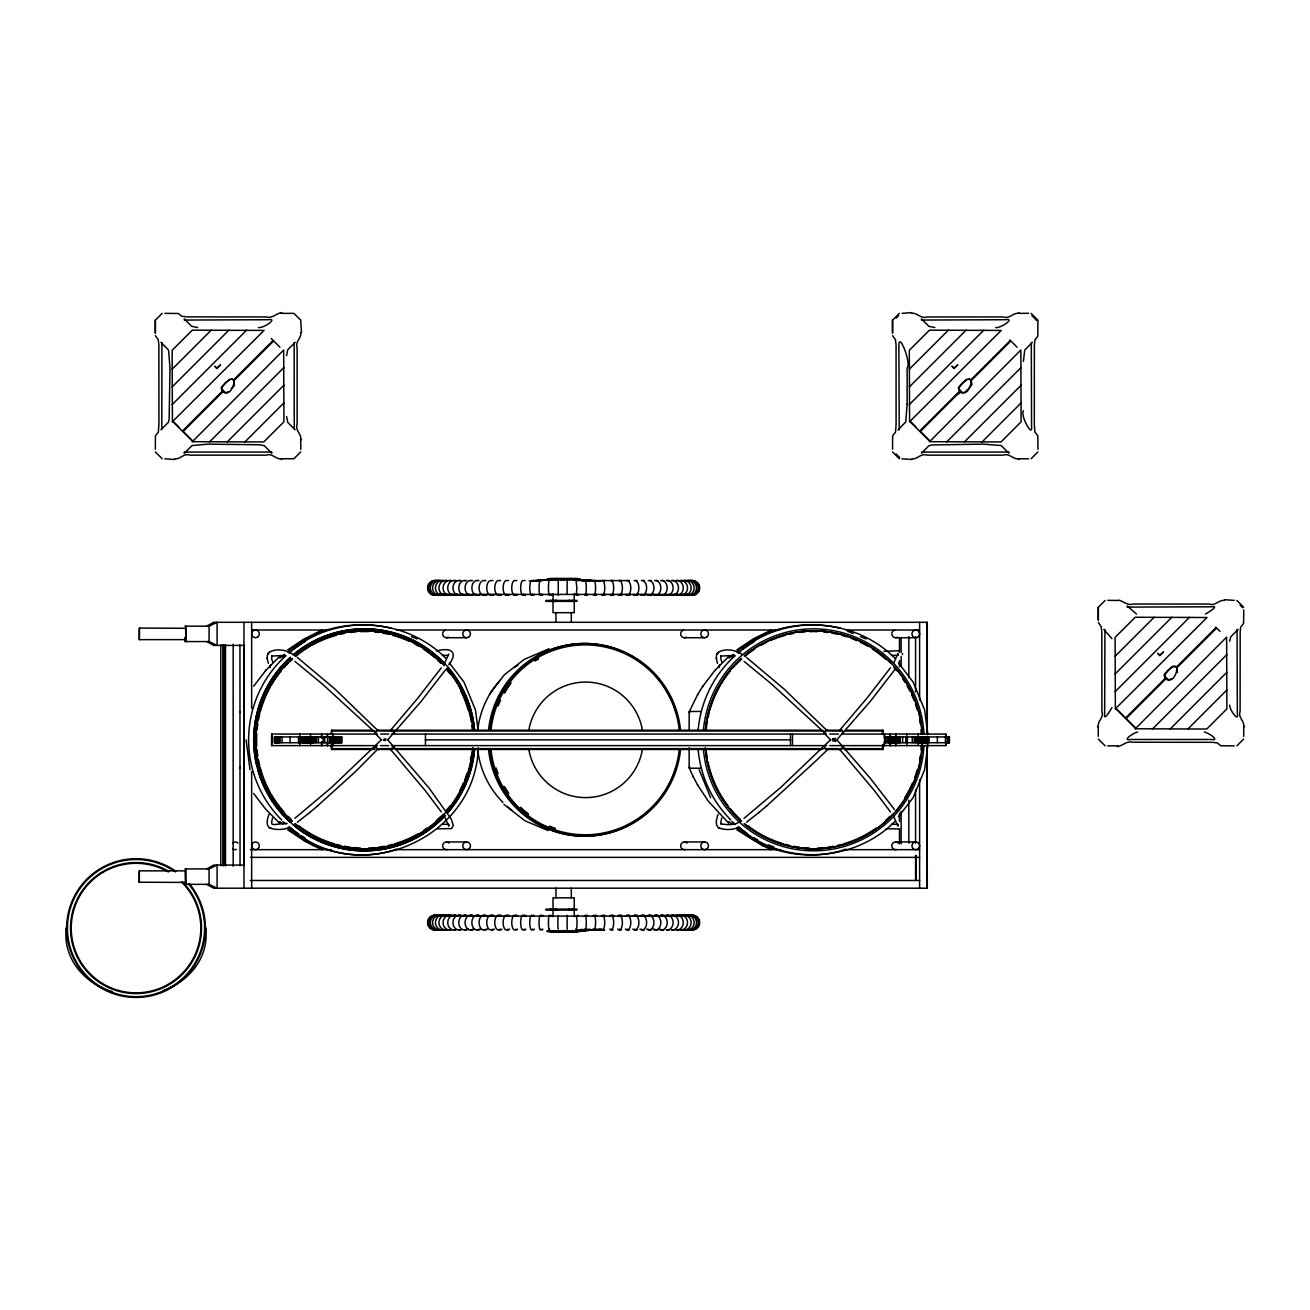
<?xml version="1.0" encoding="UTF-8"?>
<svg xmlns="http://www.w3.org/2000/svg" width="1310" height="1310" viewBox="0 0 1310 1310"><rect width="100%" height="100%" fill="white"/><g stroke="black" fill="none" stroke-linecap="round" stroke-linejoin="round"><path stroke-width="1.5" d="M155.35 449.232L155.448 435.755L158.363 432.087L158.936 424.08L158.87 344.972L158.264 339.732L155.382 335.671M300.809 332.822C301.333 338.537 294.848 341.599 297.141 348.034L297.141 424.08C294.799 430.548 301.447 433.512 300.809 439.292M892.536 449.232L892.634 435.755L895.549 432.087L896.106 424.08L896.056 344.972L895.451 339.732L892.552 335.671M1098.222 726.379C1097.583 720.598 1104.232 717.634 1101.89 711.166L1101.825 632.059L1101.235 626.819L1098.304 622.348M1243.763 609.887L1243.583 623.445L1240.668 627.113L1240.161 632.059L1240.111 711.166C1237.754 717.634 1244.402 720.598 1243.763 726.379M270.662 828.362C264.571 826.201 268.042 816.474 269.058 814.378M719.812 828.362C713.721 826.201 717.176 816.474 718.207 814.378M1023.405 361.363L1024.715 350.081L1032.378 342.319M557.241 579.609L558.371 579.626L557.389 579.888M564.888 579.626L563.922 580.084M155.35 320.18L155.35 332.904L155.35 320.18L162.162 313.368M892.536 320.18L892.536 332.904L892.536 320.18L899.348 313.368M1098.304 607.267L1098.304 619.99L1098.304 607.267L1105.116 600.455M567.099 916.083L567.164 915.248L567.099 929.101M317.151 806.305L355.436 771.639L378 748.927M766.301 806.305L815.737 761.044L827.429 749.795L826.839 748.518M294.259 428.894L294.144 342.483M286.579 355.649L287.741 349.721L295.192 342.319M448.757 654.165L444.778 662.565M902.459 654.623L902.426 653.428M558.371 594.429L558.273 595.264L558.273 580.576M558.371 929.101C557.683 929.74 557.634 915.346 558.371 916.083M478.33 747.813C475.563 840.07 356.467 889.948 289.133 826.479M928.004 743.834L924.598 769.756L913.103 797.643L898.447 816.801M1229.697 641.179L1230.712 636.807L1238.147 629.406M331.561 734.32L332.003 730.21M882.825 734.32L883.251 730.21L845.998 730.21M269.32 652.085L267.355 655.082L267.207 658.586M718.453 652.085L716.505 655.082L716.357 658.586M598.13 580.969L575.565 579.626M600.93 929.445L576.678 930.886M185.119 871.625L185.381 882.416L139.188 882.219L139.319 870.855L185.381 870.855M1111.928 707.613C1109.635 711.707 1103.184 721.974 1104.658 713.393L1104.936 629.455M565.691 579.626L566.853 579.609M572.732 579.609L571.717 579.626M554.523 930.886L555.604 930.608M161.932 342.483L161.818 428.894M550.724 916.181L551.215 915.248L551.444 916.083M551.444 594.429L551.215 595.264L550.724 594.314M575.81 916.083C577.448 915.002 577.448 930.165 575.81 929.101M921.47 453.211L928.888 445.777L931.885 444.942L983.335 444.123L1001.184 445.547L1008.962 453.211L1008.962 452.065L921.536 452.114M596.574 581.034L576.187 579.609L600.93 581.05M568.131 579.626L567.132 580.084M559.124 930.87L560.091 930.886M272.611 817.98C270.171 827.281 271.547 824.236 287.119 823.368M721.745 817.98L720.778 822.287L721.581 824.367C717.372 822.68 734.173 827.543 739.397 821.501M267.698 654.198L268.304 653.15M449.052 824.432L448.822 826.184L444.81 817.178M716.848 654.198L717.454 653.15M234.441 385.451L233.999 380.637L237.438 377.198M1177.395 672.538L1176.953 667.723L1180.392 664.285M697.69 694.496L689.158 711.919L689.158 729.932M555.522 580.084L554.523 579.609M164.864 313.368L178.34 313.483L181.713 316.283L186.953 316.889L266.061 316.954C272.447 318.772 276.541 313.205 281.634 312.55M911.694 459.483L901.951 458.827M1018.82 312.55L1018.378 313.368L1028.481 313.286M1234.249 745.914L1220.707 745.734L1217.317 742.917L1212.078 742.312L1132.97 742.246C1126.682 740.363 1122.162 746.192 1117.479 746.569M568.884 579.626L570.014 579.609M574.844 579.609L573.993 579.626M552.411 930.886L553.262 930.87M378.017 730.702L334.967 689.093L297.337 657.423M827.167 730.702L784.117 689.093L746.471 657.423M391.051 748.567L390.724 749.336A2.522 0.917 -42.4 0 0 391.461 749.844L394.326 747.044A2.522 0.917 -42.4 0 0 393.573 746.553L392.23 747.289M840.201 748.567L839.874 749.336A2.522 0.917 -42.4 0 0 840.611 749.844L843.476 747.044A2.522 0.917 -42.4 0 0 842.723 746.553L841.839 746.962M702.586 686.587L714.982 670.327M448.822 664.792C458.353 652.38 451.655 646.812 436.296 651.021M893.911 662.565L897.956 653.559L898.234 655.311M571.078 579.626L570.292 579.609M697.493 694.84L702.815 686.194M139.45 628.276L139.319 639.64L185.381 639.64L185.889 633.86L185.512 628.276L139.319 628.079L139.319 639.64M139.319 882.416L139.319 870.855M898.201 824.432L897.972 826.184L893.96 817.178M563.922 930.428L564.888 930.87M253.665 686.194L265.832 670.327M599.063 580.969L576.678 579.609M441.274 667.854L417.808 698.181L390.855 729.883M445.302 670.114L421.165 701.358L387.563 740.035M890.423 667.854L866.958 698.181L839.988 729.883M894.452 670.114L870.315 701.358L835.387 741.427M835.24 738.48L832.701 740.936L835.371 738.3M268.468 652.937C275.018 647.877 285.989 649.645 292.638 654.214M489.547 694.136L504.465 674.666L524.131 659.454L549.005 648.761M717.618 652.937C724.168 647.877 735.139 649.645 741.788 654.214M573.502 579.626L572.978 579.609M554.294 579.609L553.753 579.626M572.978 930.886L595.886 929.379M265.471 670.72L279.619 656.474M206.047 927.988L206.145 934.996A69.364 60.08 0 0 1 162.866 990.655M714.621 670.72L728.769 656.474M550.577 930.886L551.69 930.87M381.57 739.626L331.659 787.375L294.897 818.308M830.72 739.626L780.809 787.375L744.047 818.308M575.254 579.626L576.449 579.151M172.15 369.207L211.188 330.169M172.15 386.909L228.89 330.169M172.15 404.61L246.591 330.169M160.934 429.778L168.319 422.393L169.154 419.38L169.972 367.93L168.548 350.081L160.934 342.336M224.763 383.339L221.21 387.678L222.078 391.477L218.639 394.916M225.304 382.782L229.659 379.229M182.663 430.875L191.113 422.426M191.669 421.885L200.102 413.436M200.659 412.896L209.092 404.446M209.649 403.906L218.082 395.456M236.897 376.658L233.458 380.096L231.854 379.229M237.438 376.117L245.887 367.668M246.427 367.111L254.877 358.678M255.417 358.121L263.867 349.688M264.407 349.131L272.857 340.698M191.669 422.983L183.22 431.416L192.079 440.275M192.21 422.426L200.659 413.993M201.2 413.436L209.649 404.986M210.19 404.446L218.639 395.997M219.179 395.456L222.618 392.017L225.304 393.016L228.284 391.805M237.978 376.658L246.427 368.208M246.968 367.668L255.417 359.218M255.958 358.678L264.407 350.228M264.964 349.688L273.397 341.239M231.313 388.775L233.769 386.319M164.782 458.827L174.525 459.483M301.464 332.543L300.727 320.18L293.915 313.368L281.191 313.368M209.485 441.945L283.926 367.504M227.187 441.945L283.926 385.206M244.904 441.945L283.926 402.907M300.727 451.934L293.915 458.746L281.191 458.746L281.634 459.564M896.073 318.133L898.529 315.677M909.32 369.207L948.358 330.169M909.32 386.909L966.076 330.169M909.32 404.61L983.777 330.169M961.949 383.339L958.396 387.678L959.264 391.477L955.809 394.916M962.49 382.782L966.846 379.229M919.849 430.875L928.299 422.426M928.839 421.885L937.289 413.436M937.829 412.896L946.279 404.446M946.819 403.906L955.268 395.456M974.067 376.658L970.628 380.096L969.04 379.229M974.624 376.117L983.073 367.668M983.613 367.111L992.063 358.678M992.603 358.121L1001.053 349.688M1001.593 349.131L1010.043 340.698M928.839 422.983L920.39 431.416L929.249 440.275M929.396 422.426L937.829 413.993M938.386 413.436L946.819 404.986M947.376 404.446L955.809 395.997M956.365 395.456L960.377 392.46M974.624 377.198L971.185 380.637L972.036 384.436L968.483 388.775M975.164 376.658L983.613 368.208M984.154 367.668L992.603 359.218M993.144 358.678L1001.593 350.228M1002.134 349.688L1010.583 341.239M967.943 389.332L964.619 392.46L961.393 392.885M946.672 441.945L1021.112 367.504M964.373 441.945L1021.112 385.206M982.091 441.945L1021.112 402.907M1031.101 458.746L1037.913 451.934M1115.105 656.294L1154.143 617.256M1115.105 673.995L1171.844 617.256M1115.105 691.713L1189.562 617.256M1097.502 726.739L1098.304 726.313L1098.222 736.4M1224.506 599.718L1234.249 600.373M1167.734 670.425L1164.181 674.765L1165.032 678.564L1161.593 682.002M1168.274 669.868L1172.63 666.315L1176.413 667.183L1179.851 663.744M1134.083 709.512L1125.634 717.962L1116.775 709.103M1134.624 708.972L1143.073 700.523M1143.614 699.982L1152.063 691.533M1152.603 690.992L1161.053 682.543M1180.392 663.204L1188.841 654.754M1189.382 654.214L1197.831 645.764M1198.388 645.224L1206.821 636.775M1207.378 636.218L1215.811 627.785M1134.624 710.069L1126.174 718.519L1135.033 727.361M1135.164 709.512L1143.614 701.079M1144.154 700.523L1152.603 692.089M1153.144 691.533L1161.593 683.1M1162.134 682.543L1165.572 679.104L1168.274 680.119L1171.255 678.891M1180.949 663.744L1189.382 655.295M1189.938 654.754L1198.388 646.305M1198.928 645.764L1207.378 637.315M1207.918 636.775L1216.368 628.325M1107.736 745.914L1117.839 745.832M1152.44 729.031L1226.88 654.591M1170.158 729.031L1226.88 672.292M1187.859 729.031L1226.88 689.993M1236.869 745.832L1243.681 739.02M384.763 739.839C381.308 739.151 388.562 738.087 384.763 739.839C381.357 740.821 387.891 740.641 384.796 739.872M297.386 822.205L310.061 812.282M746.536 822.205L759.21 812.282M309.651 812.626L317.544 805.977M758.801 812.626L766.694 805.977M557.389 930.624L558.371 930.87L557.241 930.886M279.816 658.095L284.598 654.41M287.774 651.971C315.35 626.95 355.387 619.761 391.068 628.178M282.78 658.095L285.957 655.639A113.299 112.856 -90 0 0 281.65 819.945M289.133 653.199C332.151 612.998 404.643 616.683 445.646 658.095M728.966 658.095L733.731 654.41M736.924 651.971C764.5 626.95 804.536 619.761 840.218 628.178M731.93 658.095L735.106 655.639A113.299 112.856 -90 0 0 698.164 729.981M738.283 653.199C781.3 612.998 853.792 616.683 894.796 658.095M894.796 821.583C853.792 862.995 781.3 866.68 738.283 826.479M287.676 649.891L303.969 639.002L322.211 630.012A775.209 66.057 77.9 0 0 319.46 632.157M736.826 649.891L753.119 639.002L771.361 630.012A775.209 66.057 77.9 0 0 768.61 632.157M530.681 581.034L551.69 579.626M378.279 749.795L374.938 746.602L376.461 747.257M827.429 749.795L825.038 748.321L824.776 746.684M206.734 626.164L213.743 622.299L927.283 622.299L927.283 734.795L927.185 622.299M206.734 868.923L213.743 865.075L243.971 865.075M570.292 930.886L571.078 930.87M184.874 626.164L209.076 626.164L217.1 622.299L217.1 645.421L209.076 641.572L184.874 641.572L184.874 637.724M184.874 868.923L209.076 868.923L217.1 865.075L217.1 888.196L209.076 884.348L184.874 884.348M738.185 827.543C732.274 830.049 724.676 830.212 718.748 827.805M375.675 732.978L322.555 684.18L294.963 661.403M824.825 732.978L771.705 684.18L744.113 661.403M396.619 849.191C360.103 861.685 316.692 853.596 287.774 827.707M845.769 849.191C809.252 861.685 765.842 853.596 736.924 827.707M288.495 827.789C282.682 829.95 275.346 830.18 269.614 827.805M567.345 930.346L568.131 930.87M566.542 931.344L565.691 930.87M1205.462 614.079C1209.588 611.704 1219.823 605.302 1211.259 606.808L1127.304 607.087L1127.255 605.99L1136.54 614.079M883.873 651.348L899.446 650.759M1137.669 732.028C1133.314 732.749 1121.327 741.247 1130.743 739.479L1211.259 739.479C1220.756 741.198 1208.655 732.765 1204.332 732.028M576.809 931.181L590.794 929.51M571.111 931.41L589.353 929.379M258.447 327.516C263.49 328.548 278.768 317.855 268.288 319.722L184.301 320.049L184.301 318.903L191.702 326.337L197.63 327.516M995.616 327.516C1000.676 328.581 1015.954 317.74 1005.474 319.722L921.47 320.049L921.47 318.903L928.888 326.337L934.816 327.516M583.638 930.067L589.615 929.461M576.367 931.41L596.574 929.478M533.383 580.952L543.453 580.019M547.465 579.642L553.508 579.085M578.823 929.789L582.885 929.412M577.055 931.41L601.061 929.363M529.125 580.969L552.247 579.609M575.008 930.886L600.16 929.363M581.755 929.854L585.816 929.527M1018.46 313.286C1012.728 312.746 1009.666 319.247 1003.231 316.954L927.202 316.954C920.766 319.231 917.704 312.762 911.973 313.286M174.803 458.827C180.583 459.466 183.547 452.818 190.016 455.159L266.061 455.159C272.529 452.818 275.493 459.466 281.273 458.827M911.973 458.827C917.753 459.466 920.733 452.818 927.202 455.159L1003.231 455.159C1009.699 452.818 1012.679 459.466 1018.46 458.827M1224.244 600.373C1218.513 599.849 1215.451 606.333 1209.015 604.041L1132.97 604.041C1127.239 606.514 1120.132 598.605 1117.839 600.455L1107.736 600.373M902.033 313.368L911.694 312.631M550.184 578.398L555.604 578.398M556.013 578.398L558.371 578.398M559.026 578.398L561.564 578.398M562.35 578.398L563.48 578.398M563.775 578.398L564.905 578.398M565.691 578.398L568.229 578.398M568.884 578.398L571.242 578.398M571.651 578.398L577.071 578.398M547.072 578.905L580.183 578.905M547.072 579.626L580.183 579.626M545.861 600.422L576.973 600.422M545.861 601.388L576.973 601.388M251.651 630.012L329.269 630.012M396.684 630.012L778.664 630.012M846.08 630.012L919.604 630.012M446.464 637.724L466.622 637.724M684.475 637.724L704.633 637.724M895.614 637.724L915.772 637.724M243.971 645.421L213.743 645.421L206.734 641.572M285.171 655.377L271.628 656.081C273.512 654.673 269.942 656.425 272.791 662.172M442.436 655.377L448.446 655.377M734.32 655.377L720.778 656.081C722.661 654.673 719.075 656.425 721.941 662.172M891.586 655.377L897.596 655.377M700.801 711.461L690.223 711.461A775.209 14.164 12.1 0 0 689.797 712.755M372.826 730.21L331.495 730.21A10.922 0.95 -90 0 0 331.119 734.222M376.412 730.21L822.009 730.21M825.578 730.21L842.428 730.21M332.003 731.029L374.873 731.029M378.95 731.029L391.199 731.029M395.293 731.029L824.055 731.029M828.133 731.029L840.381 731.029M844.459 731.029L883.251 731.029M377.411 734.058L271.579 734.058L271.579 745.619L377.411 745.619M380.588 734.058L388.759 734.058M391.428 734.058L826.512 734.058M829.77 734.058L838.531 734.058M842.019 734.058L946.017 734.058L946.017 737.907M341.714 736.941L341.779 742.721L274.396 742.721L274.396 736.941L341.779 736.941M425.242 739.839L790.716 739.839M380.588 745.619L388.759 745.619M391.428 745.619L826.512 745.619M829.77 745.619L946.017 745.619L946.017 741.771M331.479 744.489L332.003 748.649L374.873 748.649M378.95 748.649L824.055 748.649M828.133 748.649L838.334 748.649M842.428 748.649L883.251 748.649L883.251 749.467L844.459 749.467M374.873 749.467L331.495 749.467A10.922 0.95 -90 0 1 331.119 745.456M378.459 749.467L391.199 749.467M395.293 749.467L822.009 749.467M825.578 749.467L840.381 749.467M700.801 768.217L690.223 768.217A775.209 14.164 -12.1 0 1 689.797 766.923M442.371 824.301L448.364 824.301M891.504 824.301L897.514 824.301M436.967 828.755L451.524 828.608L453.375 825.578L451.262 819.094L428.779 787.703L387.547 739.626M886.117 828.755L899.528 828.919M446.464 841.953L466.622 841.953M684.475 841.953L704.633 841.953M895.614 841.953L915.772 841.953M250.325 849.666L331.315 849.666M394.637 849.666L780.711 849.666M844.033 849.666L919.604 849.666M250.325 857.362L919.604 857.362M250.325 880.484L919.604 880.484M927.185 888.196L927.185 745.03L927.283 888.196L213.743 888.196L206.734 884.348M545.861 909.124L576.973 909.124M545.861 910.09L576.973 910.09M576.04 929.936L584.866 929.936M593.594 929.936L603.894 929.936M547.072 930.886L580.183 930.886M547.072 931.606L580.183 931.606M550.184 932.114L555.604 932.114M556.013 932.114L558.371 932.114M559.026 932.114L561.564 932.114M562.35 932.114L563.48 932.114M563.775 932.114L564.905 932.114M565.691 932.114L568.229 932.114M568.884 932.114L571.242 932.114M571.651 932.114L577.071 932.114M581.755 580.658L585.816 580.985M573.747 579.085L593.872 580.952M583.638 580.428L589.615 581.05M571.111 579.085L587.338 580.903M1103.839 629.406L1111.928 638.691M295.143 429.778L287.741 422.393L286.579 416.465M842.363 732.994L842.772 733.142A2.522 0.917 42.4 0 0 843.46 732.585L840.562 729.817A2.522 0.917 42.4 0 0 839.874 730.374L840.234 731.16M393.213 732.994L393.622 733.142A2.522 0.917 42.4 0 0 394.31 732.585L391.412 729.817A2.522 0.917 42.4 0 0 390.724 730.374L391.084 731.16M847.619 631.256L853.17 633.565M860.572 636.644L866.139 638.952M411.438 636.644L416.989 638.952M504.022 804.471L524.819 820.731L548.12 830.524M761.765 845.294L771.361 849.666A775.209 66.057 -77.9 0 1 769.265 848.209M312.615 845.294L322.211 849.666A775.209 66.057 -77.9 0 1 318.838 846.702M1244.5 726.739L1243.681 726.313L1243.763 736.4M301.546 439.652L300.727 439.21L300.809 449.314M827.412 729.866L824.105 733.092L830.72 740.035M378.262 729.866L374.955 733.092L381.57 740.035M287.676 829.787L304.591 841.004M762.404 845.621L736.826 829.787M303.969 840.676L313.254 845.621M567.164 580.576L567.099 594.429M731.93 821.583L735.106 824.039M728.966 821.583L732.143 824.039M282.78 821.583L285.957 824.039M279.816 821.583L283.009 824.039M697.493 784.837L708.464 801.409L728.769 823.204M253.665 793.483L265.471 808.958L279.619 823.204M833.913 739.839L832.685 738.725L835.027 740.952M833.946 739.872L835.043 740.985M1031.101 313.368L1037.913 320.18L1037.798 336.359L1034.982 339.732L1034.376 344.972L1034.327 424.08L1034.884 432.087L1037.798 435.755L1037.995 449.314M1031.92 315.677L1036.832 320.59M1009.863 339.961L1017.1 347.199M1236.869 600.455L1243.681 607.267M1240.144 605.22L1242.601 607.676M1215.647 627.048L1219.987 631.387M1028.481 458.827L1018.378 458.746L1018.82 459.564M910.99 422.017L916.05 427.076M910.45 422.017L929.249 440.831M896.073 453.981L899.757 457.665M892.536 451.934L899.348 458.746M1116.235 709.103L1135.033 727.918M1098.304 739.02L1105.116 745.832M556.963 579.609L556.177 579.626M271.235 338.52L279.914 347.199M173.821 422.017L178.88 427.076M173.264 422.017L192.079 440.831M155.35 451.934L162.162 458.746M836.697 739.626L870.282 778.287L894.419 809.498M553.262 579.626L552.411 579.609M840.021 749.811L874.048 790.192L890.456 811.889M390.871 749.811L424.899 790.192L441.306 811.889M560.091 579.609L559.124 579.626M898.447 662.876L913.103 682.035L924.598 709.922L927.742 733.846M449.314 662.876L463.953 682.035L475.448 709.922L478.068 729.866M563.464 579.609L562.367 579.626M689.158 747.764L689.158 767.758L693.137 776.568M692.957 776.257L697.69 785.181M699.163 769.756L710.659 797.643M1237.049 629.455L1237.344 713.393C1239.244 723.267 1229.501 709.938 1229.697 705.108M717.487 663.4L716.275 657.98M268.337 663.4L267.125 657.98M575.81 594.429L576.302 595.215L576.891 587.912L576.04 580.576L584.866 580.576A7.418 1.244 -90 0 1 586.274 589.189A7.418 1.244 -90 0 1 584.473 594.429M1031.314 342.483L1031.56 426.307C1033.099 438.866 1020.015 415.581 1023.405 410.75M883.251 748.649L882.744 744.489M246.083 739.839L250.013 769.756M948.833 736.941L948.833 742.721M948.309 736.941L948.309 742.721M947.343 736.941L947.343 742.721M945.689 734.058L945.689 737.907M945.689 741.771L945.689 745.619M945.46 736.941L945.46 742.721M937.371 736.941L937.371 742.721M928.921 736.941L928.921 742.721M928.381 736.941L928.381 742.721M927.496 736.941L927.48 742.721M927.169 736.941L927.038 742.721M926.858 736.941L926.858 742.721M926.678 736.941L926.596 742.721M925.81 736.941L925.892 742.721M925.531 736.941L925.531 742.721M924.713 736.941L924.762 742.721M924.189 736.941L924.189 742.721M923.19 736.941L923.435 742.721M922.829 736.941L922.829 742.721M922.109 736.941L922.109 742.721M921.863 736.941L921.863 742.721M921.11 736.941L921.11 742.721M920.504 736.941L920.504 742.721M920.226 736.941L920.226 742.721M919.866 736.941L919.866 742.721M919.604 622.299L919.604 700.031M919.538 736.941L919.538 742.721M919.604 779.794L919.604 888.196M919.292 736.941L919.211 742.721M918.85 736.941L918.85 742.721M918.49 736.941L918.49 742.721M918.195 734.058L918.195 745.619M917.786 736.941L917.786 742.721M917.426 736.941L917.328 742.721M917.049 736.941L917.049 742.721M916.247 855.741L916.247 880.091M915.575 636.627L915.575 691.844M915.657 736.941L915.657 742.721M915.575 790.028L915.575 843.198M915.575 855.479L915.575 880.091M914.151 736.941L914.151 742.721M912.251 736.941L912.251 742.721M908.812 636.627L908.812 677.532M908.812 800.246L908.812 843.198M907.421 736.941L907.421 742.721M906.749 734.058L906.749 737.907M906.749 741.771L906.749 745.619M905.832 736.941L905.832 742.721M902.639 736.941L902.639 742.721M901.133 638.15L901.133 652.413M901.133 656.49L901.133 666.675M901.133 811.25L901.133 843.837M900.281 736.941L900.281 742.721M899.462 638.15L899.462 652.413M899.462 660.551L899.462 666.675M899.561 736.941L899.561 742.721M899.462 813.297L899.462 821.435M899.462 829.574L899.462 843.837M898.496 736.941L898.496 742.721M898.054 736.941L898.054 742.721M897.039 736.941L897.039 742.721M896.171 736.941L896.171 742.721M896.122 734.058L896.122 745.619M895.778 734.058L895.778 737.907M895.778 741.771L895.778 745.619M895.254 736.941L895.254 742.721M894.239 736.941L894.239 742.721M893.911 736.941L893.911 742.721M893.305 736.941L893.305 742.721M892.65 736.941L892.618 742.721M891.57 736.941L891.57 742.721M891.062 736.941L891.062 742.721M890.669 736.941L890.669 742.721M890.358 734.058L890.358 737.907M890.358 741.771L890.358 745.619M890.03 734.058L890.03 745.619M889.195 736.941L889.195 742.721M888.819 736.941L888.819 742.721M888.622 736.941L888.54 742.721M888.311 736.941L888.311 742.721M886.968 736.941L886.968 742.721M885.363 736.941L885.363 742.721M884.61 734.058L884.61 745.619M884.266 734.058L884.266 737.907M884.266 741.771L884.266 745.619M792.468 734.058L792.468 745.619M790.454 734.058L790.454 745.619M574.239 593.807L574.239 612.671L553.017 612.671L553.017 593.807M574.239 916.689L574.239 897.825L553.017 897.825L553.017 916.689M572.241 600.422L572.241 601.388M572.241 909.124L572.241 910.09M571.782 600.422L571.782 601.388M571.782 909.124L571.782 910.09M571.307 612.671L571.307 622.299M571.307 888.196L571.307 897.825M569.49 600.422L569.49 601.388M569.49 909.124L569.49 910.09M569.244 600.422L569.244 601.388M569.244 909.124L569.244 910.09M569.015 600.422L569.015 601.388M569.015 909.124L569.015 910.09M556.619 600.422L556.619 601.388M556.619 909.124L556.619 910.09M555.997 600.422L555.997 601.388M555.948 612.671L555.948 622.299M555.948 888.196L555.948 897.825M555.997 909.124L555.997 910.09M555.735 600.422L555.735 601.388M555.735 909.124L555.735 910.09M555.129 600.422L555.129 601.388M555.129 909.124L555.129 910.09M553.639 600.422L553.639 601.388M553.639 909.124L553.639 910.09M553.344 600.422L553.344 601.388M553.344 909.124L553.344 910.09M551.051 600.422L551.051 601.388M551.051 909.124L551.051 910.09M550.577 600.422L550.577 601.388M550.577 909.124L550.577 910.09M425.472 734.058L425.472 745.619M341.452 736.941L341.452 742.721M341.288 736.941L341.288 742.721M340.06 736.941L340.06 742.721M339.503 736.941L339.683 742.721M339.323 736.941L339.323 742.721M339.012 736.941L339.012 742.721M338.291 736.941L338.291 742.721M337.636 736.941L337.636 742.721M337.374 736.941L337.374 742.721M336.965 736.941L336.965 742.721M336.015 736.941L336.048 742.721M335.573 736.941L335.573 742.721M335.065 736.941L335.065 742.721M334.934 736.941L334.934 742.721M334.017 736.941L334.017 742.721M333.346 734.058L333.346 745.619M333.002 734.058L333.002 745.619M332.036 736.941L332.036 742.721M332.003 748.649L332.003 749.467M330.939 736.941L330.939 742.721M330.398 736.941L330.284 742.721M329.874 736.941L330.071 742.721M327.582 734.058L327.582 745.619M327.254 734.058L327.254 737.907M327.254 741.771L327.254 745.619M324.7 736.941L324.7 742.721M323.177 736.941L323.177 742.721M321.818 734.058L321.818 737.907M321.818 741.771L321.818 745.619M321.49 734.058L321.49 737.907M321.49 741.771L321.49 745.619M318.445 736.941L318.445 742.721M316.529 736.941L316.529 742.721M314.99 736.941L314.99 742.721M313.499 736.941L313.499 742.721M312.926 736.941L312.926 742.721M312.615 736.941L312.599 742.721M312.386 736.941L312.386 742.721M312.058 736.941L312.058 742.721M311.682 736.941L311.665 742.721M311.469 736.941L311.469 742.721M311.19 736.941L311.19 742.721M310.798 736.941L310.798 742.721M310.519 734.058L310.519 745.619M309.979 736.941L309.979 742.721M309.209 736.941L309.209 742.721M308.931 736.941L308.931 742.721M308.276 736.941L308.276 742.721M307.883 736.941L307.883 742.721M307.523 736.941L307.523 742.721M306.802 736.941L306.802 742.721M306.18 736.941L306.18 742.721M306.065 736.941L306.065 742.721M305.296 736.941L305.296 742.721M304.984 736.941L304.788 742.721M304.035 736.941L304.035 742.721M303.805 736.941L303.805 742.721M302.757 736.941L302.643 742.721M302.43 736.941L302.479 742.721M301.922 736.941L301.922 742.721M300.498 736.941L300.498 742.721M299.744 734.058L299.744 737.907M299.744 741.771L299.744 745.619M299.139 736.941L299.139 742.721M298.5 736.941L298.5 742.721M290.067 736.941L290.067 742.721M282.059 736.941L282.059 742.721M280.144 736.941L280.144 742.721M279.079 736.941L279.079 742.721M278.473 736.941L278.473 742.721M277.966 736.941L277.966 742.721M277.556 736.941L277.556 742.721M277.36 736.941L277.196 742.721L277.098 736.941M276.623 736.941L276.377 742.721M276.001 736.941L276.001 742.721M275.329 736.941L275.329 742.721M275.116 736.941L275.116 742.721M274.805 736.941L274.805 742.721M274.494 736.941L274.625 742.721M271.923 734.058L271.923 745.619M251.651 622.299L251.651 708.202M251.651 771.606L251.651 888.196M243.971 622.299L243.971 888.196M243.873 644.798L243.873 865.697M239.943 644.798L240.041 865.697M233.18 644.274L233.18 866.237M225.5 644.798L225.5 865.697M225.156 644.798L225.156 865.697M223.486 644.798L223.486 865.697M223.142 644.798L223.142 865.697M220.8 644.798L220.8 865.697M209.076 626.164L209.076 641.572M209.076 868.923L209.076 884.348M186.053 626.164L186.053 641.572M186.053 868.923L186.053 884.348M65.877 928.086L65.877 934.996A69.364 60.08 0 0 0 112.382 991.703M181.828 882.269A64.779 64.779 0 0 1 158.166 988.952A64.779 64.779 0 0 1 71.477 922.437A64.779 64.779 0 0 1 168.4 871.985M182.336 881.761A65.516 65.516 0 0 1 158.428 989.639A65.516 65.516 0 0 1 70.756 922.371A65.516 65.516 0 0 1 168.777 871.346M189.148 883.48A69.364 69.364 0 0 1 153.99 995.076A69.364 69.364 0 0 1 67.711 916.05A69.364 69.364 0 0 1 175.786 871.248M188.558 883.988A68.595 68.595 0 0 1 153.778 994.339A68.595 68.595 0 0 1 68.464 916.181A68.595 68.595 0 0 1 175.344 871.887M436.377 929.92A7.418 7.418 -90 0 1 427.928 921.307A7.418 7.418 -90 0 1 438.784 916.083M443.026 916.198A7.418 6.763 -90 0 1 449.723 916.083M447.529 929.92A7.418 6.763 -90 0 1 445.203 929.887M447.136 916.198A7.418 6.534 -90 0 1 453.604 916.083M451.492 929.92A7.418 6.534 -90 0 1 449.248 929.887M439.505 916.198A7.418 6.959 -90 0 1 446.399 916.083M444.139 929.92A7.418 6.959 -90 0 1 441.748 929.887M436.59 916.198A7.418 7.123 -90 0 1 443.632 916.083M441.323 929.92A7.418 7.123 -90 0 1 438.883 929.887M434.281 916.198A7.418 7.254 -90 0 1 441.47 916.083M439.112 929.92A7.418 7.254 -90 0 1 436.623 929.887M437.245 929.92A7.418 7.352 -90 0 1 428.845 921.307A7.418 7.352 -90 0 1 439.636 916.083M436.132 929.92A7.418 7.418 0 0 1 427.666 921.307A7.418 7.418 0 0 1 438.539 916.083L688.716 916.083A7.418 7.418 0 0 1 699.606 921.307A7.418 7.418 0 0 1 691.123 929.92M684.115 916.083A7.418 7.156 -90 0 1 691.189 916.198M688.896 929.887A7.418 7.156 -90 0 1 686.44 929.92M686.162 916.083A7.418 7.271 -90 0 1 693.367 916.198M691.025 929.887A7.418 7.271 -90 0 1 688.536 929.92M687.373 916.083A7.418 7.352 -90 0 1 698.132 921.307A7.418 7.352 -90 0 1 689.764 929.92M688.34 916.083A7.418 7.401 -90 0 1 699.196 921.307A7.418 7.401 -90 0 1 690.747 929.92M685.801 916.083A7.418 7.254 -90 0 1 696.429 921.307A7.418 7.254 -90 0 1 688.159 929.92M683.624 916.083A7.418 7.123 -90 0 1 694.071 921.307A7.418 7.123 -90 0 1 685.932 929.92M680.856 916.083A7.418 6.959 -90 0 1 691.058 921.307A7.418 6.959 -90 0 1 683.132 929.92M677.532 916.083A7.418 6.763 -90 0 1 687.439 921.307A7.418 6.763 -90 0 1 679.726 929.92M673.651 916.083A7.418 6.534 -90 0 1 683.231 921.307A7.418 6.534 -90 0 1 675.78 929.92M669.23 916.083A7.418 6.272 -90 0 1 678.416 921.307A7.418 6.272 -90 0 1 671.277 929.92M664.301 916.083A7.418 5.977 -90 0 1 673.062 921.307A7.418 5.977 -90 0 1 666.233 929.92M658.881 916.083A7.418 5.649 -90 0 1 667.249 922.584A7.418 5.649 -90 0 1 658.881 929.101M652.986 916.083A7.418 5.306 -90 0 1 660.846 922.584A7.418 5.306 -90 0 1 652.986 929.101M646.665 916.083A7.418 4.929 -90 0 1 653.952 922.584A7.418 4.929 -90 0 1 646.665 929.101M639.935 916.083A7.418 4.536 -90 0 1 646.632 922.584A7.418 4.536 -90 0 1 639.935 929.101M632.828 916.083A7.418 4.11 -90 0 1 638.92 922.584A7.418 4.11 -90 0 1 632.828 929.101M625.394 916.083A7.418 3.668 -90 0 1 630.831 922.584A7.418 3.668 -90 0 1 625.394 929.101M617.649 916.083A7.418 3.209 -90 0 1 622.414 922.584A7.418 3.209 -90 0 1 617.649 929.101M609.658 916.083A7.418 2.735 -90 0 1 613.702 922.584A7.418 2.735 -90 0 1 609.658 929.101M601.437 916.083A7.418 2.243 -90 0 1 604.745 922.584A7.418 2.243 -90 0 1 601.437 929.101M593.021 916.083A7.418 1.752 -90 0 1 595.608 922.584A7.418 1.752 -90 0 1 593.021 929.101M549.66 929.101A7.418 0.835 -90 0 1 548.432 922.584A7.418 0.835 -90 0 1 549.66 916.083M541.03 929.101A7.418 1.343 -90 0 1 539.032 922.584A7.418 1.343 -90 0 1 541.03 916.083M532.499 929.101A7.418 1.85 -90 0 1 529.764 922.584A7.418 1.85 -90 0 1 532.499 916.083M524.131 929.101A7.418 2.342 -90 0 1 520.643 922.584A7.418 2.342 -90 0 1 524.131 916.083M515.943 929.101A7.418 2.833 -90 0 1 511.751 922.584A7.418 2.833 -90 0 1 515.943 916.083M507.985 929.101A7.418 3.308 -90 0 1 503.106 922.584A7.418 3.308 -90 0 1 507.985 916.083M500.305 929.101A7.418 3.766 -90 0 1 494.738 922.584A7.418 3.766 -90 0 1 500.305 916.083M584.473 916.083A7.418 1.244 -90 0 1 586.307 922.584A7.418 1.244 -90 0 1 584.473 929.101M485.912 929.101A7.418 4.618 -90 0 1 479.083 922.584A7.418 4.618 -90 0 1 485.912 916.083M492.937 929.101A7.418 4.192 -90 0 1 486.731 922.584A7.418 4.192 -90 0 1 492.937 916.083M479.264 929.101A7.418 5.011 -90 0 1 471.846 922.584A7.418 5.011 -90 0 1 479.264 916.083M473.025 929.101A7.418 5.371 -90 0 1 465.066 922.584A7.418 5.371 -90 0 1 473.025 916.083M443.5 929.92A7.418 6.992 -90 0 1 435.526 921.307A7.418 6.992 -90 0 1 445.777 916.083M446.775 929.92A7.418 6.812 -90 0 1 439.014 921.307A7.418 6.812 -90 0 1 449.002 916.083M450.624 929.92A7.418 6.583 -90 0 1 443.124 921.307A7.418 6.583 -90 0 1 452.769 916.083M459.941 929.92A7.418 6.042 -90 0 1 453.047 921.307A7.418 6.042 -90 0 1 461.906 916.083M467.228 929.101A7.418 5.715 -90 0 1 458.762 922.584A7.418 5.715 -90 0 1 467.228 916.083M455.012 929.92A7.418 6.321 -90 0 1 447.807 921.307A7.418 6.321 -90 0 1 457.075 916.083M438.719 929.92A7.418 7.271 -90 0 1 430.433 921.307A7.418 7.271 -90 0 1 441.093 916.083M440.815 929.92A7.418 7.156 -90 0 1 432.66 921.307A7.418 7.156 -90 0 1 443.14 916.083M451.819 916.198A7.418 6.272 -90 0 1 458.025 916.083M455.995 929.92A7.418 6.272 -90 0 1 453.833 929.887M457.043 916.198A7.418 5.977 -90 0 1 462.954 916.083M461.022 929.92A7.418 5.977 -90 0 1 458.958 929.887M462.79 916.198A7.418 5.649 -90 0 1 468.391 916.083M468.391 929.101A7.418 5.649 -90 0 1 464.608 929.887M469.029 916.198A7.418 5.306 -90 0 1 474.269 916.083M474.269 929.101A7.418 5.306 -90 0 1 470.732 929.887M475.726 916.198A7.418 4.929 -90 0 1 480.606 916.083M480.606 929.101A7.418 4.929 -90 0 1 477.298 929.887M482.85 916.198A7.418 4.536 -90 0 1 487.32 916.083M487.32 929.101A7.418 4.536 -90 0 1 484.291 929.887M490.366 916.198A7.418 4.11 -90 0 1 494.427 916.083M494.427 929.101A7.418 4.11 -90 0 1 491.676 929.887M498.242 916.198A7.418 3.668 -90 0 1 501.861 916.083M501.861 929.101A7.418 3.668 -90 0 1 499.405 929.887M506.43 916.198A7.418 3.209 -90 0 1 509.606 916.083M509.606 929.101A7.418 3.209 -90 0 1 507.461 929.887M514.895 916.198A7.418 2.735 -90 0 1 517.597 916.083M517.597 929.101A7.418 2.735 -90 0 1 515.78 929.887M523.607 916.198A7.418 2.243 -90 0 1 525.834 916.083M525.834 929.101A7.418 2.243 -90 0 1 524.327 929.887M532.515 916.198A7.418 1.752 90 0 1 534.234 916.083M534.234 929.101A7.418 1.752 90 0 1 533.072 929.887M541.57 916.198A7.418 1.244 -90 0 1 542.798 916.083M542.798 929.101A7.418 1.244 -90 0 1 541.963 929.887M577.595 916.083A7.418 0.835 -90 0 1 578.414 916.198M586.225 916.083A7.418 1.343 -90 0 1 587.568 916.198M587.126 929.887A7.418 1.343 -90 0 1 586.225 929.101M594.756 916.083A7.418 1.85 -90 0 1 596.59 916.198M596.001 929.887A7.418 1.85 -90 0 1 594.756 929.101M603.14 916.083A7.418 2.342 -90 0 1 605.449 916.198M604.696 929.887A7.418 2.342 -90 0 1 603.14 929.101M611.312 916.083A7.418 2.833 -90 0 1 614.112 916.198M613.211 929.887A7.418 2.833 -90 0 1 611.312 929.101M674.486 916.083A7.418 6.583 -90 0 1 681.004 916.198M678.891 929.887A7.418 6.583 -90 0 1 676.631 929.92M670.18 916.083A7.418 6.321 -90 0 1 676.435 916.198M674.404 929.887A7.418 6.321 -90 0 1 672.243 929.92M665.349 916.083A7.418 6.042 -90 0 1 671.326 916.198M669.394 929.887A7.418 6.042 -90 0 1 667.314 929.92M660.027 916.083A7.418 5.715 -90 0 1 665.693 916.198M663.859 929.887A7.418 5.715 -90 0 1 660.027 929.101M678.269 916.083A7.418 6.812 -90 0 1 684.999 916.198M682.821 929.887A7.418 6.812 -90 0 1 680.48 929.92M654.23 916.083A7.418 5.371 -90 0 1 659.552 916.198M657.833 929.887A7.418 5.371 -90 0 1 654.23 929.101M647.991 916.083A7.418 5.011 -90 0 1 652.953 916.198M651.348 929.887A7.418 5.011 -90 0 1 647.991 929.101M681.478 916.083A7.418 6.992 -90 0 1 688.405 916.198M686.145 929.887A7.418 6.992 -90 0 1 683.755 929.92M626.95 916.083A7.418 3.766 -90 0 1 630.667 916.198M629.455 929.887A7.418 3.766 -90 0 1 626.95 929.101M619.27 916.083A7.418 3.308 -90 0 1 622.545 916.198M621.48 929.887A7.418 3.308 -90 0 1 619.27 929.101M641.343 916.083A7.418 4.618 -90 0 1 645.912 916.198M644.422 929.887A7.418 4.618 -90 0 1 641.343 929.101M634.318 916.083A7.418 4.192 -90 0 1 638.478 916.198M637.118 929.887A7.418 4.192 -90 0 1 634.318 929.101M438.916 594.429A7.418 7.401 -90 0 1 428.059 589.189A7.418 7.401 -90 0 1 436.508 580.576M449.723 594.429A7.418 6.763 -90 0 1 443.026 594.314M445.203 580.625A7.418 6.763 -90 0 1 447.529 580.576M453.604 594.429A7.418 6.534 -90 0 1 447.136 594.314M449.248 580.625A7.418 6.534 -90 0 1 451.492 580.576M446.399 594.429A7.418 6.959 -90 0 1 439.505 594.314M441.748 580.625A7.418 6.959 -90 0 1 444.139 580.576M443.632 594.429A7.418 7.123 -90 0 1 436.59 594.314M438.883 580.625A7.418 7.123 -90 0 1 441.323 580.576M441.47 594.429A7.418 7.254 -90 0 1 434.281 594.314M436.623 580.625A7.418 7.254 -90 0 1 439.112 580.576M439.636 594.429A7.418 7.352 -90 0 1 428.845 589.189A7.418 7.352 -90 0 1 437.245 580.576M436.132 580.576A7.418 7.418 0 0 0 427.666 589.189A7.418 7.418 0 0 0 438.539 594.429L688.716 594.429A7.418 7.418 0 0 0 699.606 589.189A7.418 7.418 0 0 0 691.123 580.576M691.189 594.314A7.418 7.156 -90 0 1 684.115 594.429M686.44 580.576A7.418 7.156 -90 0 1 688.896 580.625M693.367 594.314A7.418 7.271 -90 0 1 686.162 594.429M688.536 580.576A7.418 7.271 -90 0 1 691.025 580.625M689.764 580.576A7.418 7.352 -90 0 1 698.132 589.189A7.418 7.352 -90 0 1 687.373 594.429M690.747 580.576A7.418 7.401 -90 0 1 699.196 589.189A7.418 7.401 -90 0 1 688.34 594.429M688.159 580.576A7.418 7.254 -90 0 1 696.429 589.189A7.418 7.254 -90 0 1 685.801 594.429M685.932 580.576A7.418 7.123 -90 0 1 694.071 589.189A7.418 7.123 -90 0 1 683.624 594.429M683.132 580.576A7.418 6.959 -90 0 1 691.058 589.189A7.418 6.959 -90 0 1 680.856 594.429M679.726 580.576A7.418 6.763 -90 0 1 687.439 589.189A7.418 6.763 -90 0 1 677.532 594.429M675.78 580.576A7.418 6.534 -90 0 1 683.231 589.189A7.418 6.534 -90 0 1 673.651 594.429M671.277 580.576A7.418 6.272 -90 0 1 678.416 589.189A7.418 6.272 -90 0 1 669.23 594.429M666.233 580.576A7.418 5.977 -90 0 1 673.062 589.189A7.418 5.977 -90 0 1 664.301 594.429M660.715 580.576A7.418 5.649 -90 0 1 667.167 589.189A7.418 5.649 -90 0 1 658.881 594.429M654.705 580.576A7.418 5.306 -90 0 1 660.764 589.189A7.418 5.306 -90 0 1 652.986 594.429M648.27 580.576A7.418 4.929 -90 0 1 653.886 589.189A7.418 4.929 -90 0 1 646.665 594.429M641.409 580.576A7.418 4.536 -90 0 1 646.567 589.189A7.418 4.536 -90 0 1 639.935 594.429M634.171 580.576A7.418 4.11 -90 0 1 638.854 589.189A7.418 4.11 -90 0 1 632.828 594.429M626.589 580.576A7.418 3.668 -90 0 1 630.765 589.189A7.418 3.668 -90 0 1 625.394 594.429M618.697 580.576A7.418 3.209 -90 0 1 622.365 589.189A7.418 3.209 -90 0 1 617.649 594.429M610.542 580.576A7.418 2.735 -90 0 1 613.653 589.189A7.418 2.735 -90 0 1 609.658 594.429M602.158 580.576A7.418 2.243 90 0 1 604.712 589.189A7.418 2.243 90 0 1 601.437 594.429M593.021 594.429A7.418 1.752 -90 0 0 595.575 589.189A7.418 1.752 -90 0 0 593.594 580.576L628.161 580.576A7.418 3.766 -90 0 1 629.455 580.625M549.66 594.429A7.418 0.835 -90 0 1 548.448 589.189A7.418 0.835 -90 0 1 549.398 580.576M541.03 594.429A7.418 1.343 -90 0 1 539.065 589.189A7.418 1.343 -90 0 1 540.588 580.576M532.499 594.429A7.418 1.85 -90 0 1 529.797 589.189A7.418 1.85 -90 0 1 531.893 580.576L542.389 580.576A7.418 1.244 -90 0 0 541.963 580.625M524.131 594.429A7.418 2.342 -90 0 1 520.692 589.189A7.418 2.342 -90 0 1 523.361 580.576M515.943 594.429A7.418 2.833 -90 0 1 511.784 589.189A7.418 2.833 -90 0 1 515.026 580.576M507.985 594.429A7.418 3.308 90 0 1 503.155 589.189A7.418 3.308 90 0 1 506.921 580.576M500.305 594.429A7.418 3.766 -90 0 1 494.803 589.189A7.418 3.766 -90 0 1 499.094 580.576M485.912 594.429A7.418 4.618 -90 0 1 479.149 589.189A7.418 4.618 -90 0 1 484.405 580.576M492.937 594.429A7.418 4.192 -90 0 1 486.796 589.189A7.418 4.192 -90 0 1 491.577 580.576M479.264 594.429A7.418 5.011 -90 0 1 471.927 589.189A7.418 5.011 -90 0 1 477.642 580.576M473.025 594.429A7.418 5.371 -90 0 1 465.148 589.189A7.418 5.371 -90 0 1 471.272 580.576M445.777 594.429A7.418 6.992 -90 0 1 435.526 589.189A7.418 6.992 -90 0 1 443.5 580.576M449.002 594.429A7.418 6.812 -90 0 1 439.014 589.189A7.418 6.812 -90 0 1 446.775 580.576M452.769 594.429A7.418 6.583 -90 0 1 443.124 589.189A7.418 6.583 -90 0 1 450.624 580.576M461.906 594.429A7.418 6.042 -90 0 1 453.047 589.189A7.418 6.042 -90 0 1 459.941 580.576M467.228 594.429A7.418 5.715 -90 0 1 458.844 589.189A7.418 5.715 -90 0 1 465.377 580.576M457.075 594.429A7.418 6.321 -90 0 1 447.807 589.189A7.418 6.321 -90 0 1 455.012 580.576M441.093 594.429A7.418 7.271 -90 0 1 430.433 589.189A7.418 7.271 -90 0 1 438.719 580.576M443.14 594.429A7.418 7.156 -90 0 1 432.66 589.189A7.418 7.156 -90 0 1 440.815 580.576M458.025 594.429A7.418 6.272 -90 0 1 451.819 594.314M453.833 580.625A7.418 6.272 -90 0 1 455.995 580.576M462.954 594.429A7.418 5.977 -90 0 1 457.043 594.314M458.958 580.625A7.418 5.977 -90 0 1 461.022 580.576M468.391 594.429A7.418 5.649 -90 0 1 462.79 594.314M464.608 580.625A7.418 5.649 -90 0 1 466.54 580.576M474.269 594.429A7.418 5.306 -90 0 1 469.029 594.314M470.732 580.625A7.418 5.306 -90 0 1 472.55 580.576M480.606 594.429A7.418 4.929 -90 0 1 475.726 594.314M477.298 580.625A7.418 4.929 -90 0 1 479.001 580.576M487.32 594.429A7.418 4.536 -90 0 1 482.85 594.314M484.291 580.625A7.418 4.536 -90 0 1 485.846 580.576M494.427 594.429A7.418 4.11 -90 0 1 490.366 594.314M491.676 580.625A7.418 4.11 -90 0 1 493.084 580.576M501.861 594.429A7.418 3.668 90 0 1 498.242 594.314M499.405 580.625A7.418 3.668 90 0 1 500.666 580.576M509.606 594.429A7.418 3.209 -90 0 1 506.43 594.314M507.461 580.625A7.418 3.209 -90 0 1 508.558 580.576M517.597 594.429A7.418 2.735 -90 0 1 514.895 594.314M515.78 580.625A7.418 2.735 -90 0 1 516.713 580.576M525.834 594.429A7.418 2.243 -90 0 1 523.607 594.314M524.327 580.625A7.418 2.243 -90 0 1 525.097 580.576M534.234 594.429A7.418 1.752 -90 0 1 532.515 594.314M533.072 580.625A7.418 1.752 -90 0 1 533.678 580.576M542.798 594.429A7.418 1.244 -90 0 1 541.57 594.314M578.414 594.314A7.418 0.835 -90 0 1 577.595 594.429M587.568 594.314A7.418 1.343 -90 0 1 586.225 594.429M586.667 580.576A7.418 1.343 -90 0 1 587.126 580.625M596.59 594.314A7.418 1.85 90 0 1 594.756 594.429M595.362 580.576A7.418 1.85 90 0 1 596.001 580.625M605.449 594.314A7.418 2.342 -90 0 1 603.14 594.429M603.894 580.576A7.418 2.342 -90 0 1 604.696 580.625M614.112 594.314A7.418 2.833 -90 0 1 611.312 594.429M612.245 580.576A7.418 2.833 -90 0 1 613.211 580.625M681.004 594.314A7.418 6.583 -90 0 1 674.486 594.429M676.631 580.576A7.418 6.583 -90 0 1 678.891 580.625M676.435 594.314A7.418 6.321 -90 0 1 670.18 594.429M672.243 580.576A7.418 6.321 -90 0 1 674.404 580.625M671.326 594.314A7.418 6.042 -90 0 1 665.349 594.429M667.314 580.576A7.418 6.042 -90 0 1 669.394 580.625M665.693 594.314A7.418 5.715 -90 0 1 660.027 594.429M661.894 580.576A7.418 5.715 -90 0 1 663.859 580.625M684.999 594.314A7.418 6.812 -90 0 1 678.269 594.429M680.48 580.576A7.418 6.812 -90 0 1 682.821 580.625M659.552 594.314A7.418 5.371 -90 0 1 654.23 594.429M655.983 580.576A7.418 5.371 -90 0 1 657.833 580.625M652.953 594.314A7.418 5.011 -90 0 1 647.991 594.429M649.629 580.576A7.418 5.011 -90 0 1 651.348 580.625M688.405 594.314A7.418 6.992 -90 0 1 681.478 594.429M683.755 580.576A7.418 6.992 -90 0 1 686.145 580.625M630.667 594.314A7.418 3.766 -90 0 1 626.95 594.429M622.545 594.314A7.418 3.308 -90 0 1 619.27 594.429M620.334 580.576A7.418 3.308 -90 0 1 621.48 580.625M645.912 594.314A7.418 4.618 -90 0 1 641.343 594.429M642.85 580.576A7.418 4.618 -90 0 1 644.422 580.625M638.478 594.314A7.418 4.192 -90 0 1 634.318 594.429M635.678 580.576A7.418 4.192 -90 0 1 637.118 580.625M511.719 810.153A88.638 88.294 -90 0 1 507.248 806.452M503.04 802.506A88.638 88.294 -90 0 1 477.937 751.4M477.937 728.262A88.638 88.294 -90 0 1 500.404 679.939M514.846 667.216A88.638 88.294 -90 0 1 518.056 665.071M488.565 730.161A96.334 95.974 -90 0 1 632.042 656.408M633.68 657.391A96.334 95.974 -90 0 1 643.243 664.006M646.256 666.479A96.334 95.974 -90 0 1 651.905 671.719M655.868 675.927A96.334 95.974 -90 0 1 659.601 680.414M664.137 686.735A96.334 95.974 -90 0 1 671.555 700.277M673.078 703.879A96.334 95.974 -90 0 1 676.238 713.049M676.238 766.628A96.334 95.974 -90 0 1 672.341 777.6M669.901 782.905A96.334 95.974 -90 0 1 667.167 788.014M664.137 792.927A96.334 95.974 -90 0 1 661.927 796.136M659.601 799.264A96.334 95.974 -90 0 1 653.248 806.583M651.905 807.959A96.334 95.974 -90 0 1 488.565 749.5M489.563 730.161A96.334 95.974 -90 0 1 680.545 730.161M680.545 749.5A96.334 95.974 -90 0 1 489.563 749.5M498.177 705.91A93.649 93.288 -90 0 1 500.584 700.244M511.113 682.837A93.649 93.288 -90 0 0 504.334 693.023A93.649 93.288 -90 0 1 509.819 684.475M538.475 658.75A93.649 93.288 -90 0 0 535.02 660.846A93.649 93.288 -90 0 1 538.41 658.75M490.972 730.309A94.991 94.631 -90 0 1 679.268 730.309M679.268 749.369A94.991 94.631 -90 0 1 490.972 749.369M528.814 730.407A57.804 57.591 -90 0 1 642.44 730.407M642.44 749.271A57.804 57.591 -90 0 1 528.814 749.271M546.958 827.216A94.991 94.631 -90 0 1 541.75 824.809M505.087 687.488A94.991 94.631 -90 0 1 507.265 684.328M498.111 773.768A93.649 93.288 -90 0 1 496.081 767.971M232.623 843.083A3.848 3.832 -90 0 1 238.043 843.083M236.324 849.535A3.848 3.832 -90 0 1 232.623 848.536M896.613 849.535A3.848 3.832 -90 0 1 891.913 844.819A3.848 3.832 -90 0 1 898.332 843.083M897.547 637.2A3.848 3.832 -90 0 1 892.077 635.334A3.848 3.832 -90 0 1 894.632 630.143M447.463 849.535A3.848 3.832 -90 0 1 442.764 844.819A3.848 3.832 -90 0 1 449.183 843.083M448.397 637.2A3.848 3.832 -90 0 1 442.927 635.334A3.848 3.832 -90 0 1 445.482 630.143M685.474 849.535A3.848 3.832 -90 0 1 680.774 844.819A3.848 3.832 -90 0 1 687.193 843.083M686.407 637.2A3.848 3.832 -90 0 1 680.938 635.334A3.848 3.832 -90 0 1 683.492 630.143M744.227 655.868A109.057 108.648 -90 0 1 890.374 662.729M894.55 667.15A109.057 108.648 -90 0 1 906.618 683.574M907.65 685.31A109.057 108.648 -90 0 1 922.027 733.747M922.125 743.883A109.057 108.648 -90 0 1 895.893 810.988M893.174 814.034A109.057 108.648 -90 0 1 744.227 823.793M741.149 821.141A109.057 108.648 -90 0 1 705.222 747.961M705.386 729.67A109.057 108.648 -90 0 1 741.149 658.537M809.547 631.633A108.288 107.878 -90 0 1 817.571 631.633M823.613 632.026A108.288 107.878 -90 0 1 827.642 632.484M831.654 633.09A108.288 107.878 -90 0 1 837.598 634.269M841.478 635.235A108.288 107.878 -90 0 1 847.242 636.971M851.074 638.314A108.288 107.878 -90 0 1 856.707 640.59M860.392 642.293A108.288 107.878 -90 0 1 867.498 646.059M872.624 649.22A108.288 107.878 -90 0 1 885.462 659.11M893.977 667.658A108.288 107.878 -90 0 1 896.613 670.736M902.705 678.858A108.288 107.878 -90 0 1 904.915 682.248M906.978 685.703A108.288 107.878 -90 0 1 909.844 691.009M911.596 694.66A108.288 107.878 -90 0 1 913.987 700.293M915.395 704.092A108.288 107.878 -90 0 1 917.229 709.873M919.554 719.681A108.288 107.878 -90 0 1 920.226 723.693M920.963 729.752A108.288 107.878 -90 0 1 921.258 733.797M921.258 745.881A108.288 107.878 -90 0 1 920.963 749.926M920.226 755.985A108.288 107.878 -90 0 1 919.554 759.996M917.229 769.789A108.288 107.878 -90 0 1 914.707 777.485M912.431 783.151A108.288 107.878 -90 0 1 904.915 797.43M889.834 816.408A108.288 107.878 -90 0 1 885.462 820.551M875.964 828.166A108.288 107.878 -90 0 1 843.411 843.902M841.478 844.426A108.288 107.878 -90 0 1 837.598 845.408M833.651 846.227A108.288 107.878 -90 0 1 827.642 847.193M823.613 847.652A108.288 107.878 -90 0 1 817.571 848.045M809.547 848.045A108.288 107.878 -90 0 1 803.505 847.652M799.477 847.193A108.288 107.878 -90 0 1 793.483 846.227M789.537 845.408A108.288 107.878 -90 0 1 785.64 844.426M783.707 843.902A108.288 107.878 -90 0 1 747.895 825.742M740.166 819.192A108.288 107.878 -90 0 1 730.505 808.941M727.983 805.765A108.288 107.878 -90 0 1 707.973 761.978M707.22 757.999A108.288 107.878 -90 0 1 706.368 751.956M706.155 729.752A108.288 107.878 -90 0 1 707.22 721.679M707.973 717.683A108.288 107.878 -90 0 1 709.365 711.805M709.905 709.873A108.288 107.878 -90 0 1 730.505 670.736M733.142 667.658A108.288 107.878 -90 0 1 741.657 659.11M744.719 656.474A108.288 107.878 -90 0 1 754.495 649.22M761.372 645.077A108.288 107.878 -90 0 1 766.727 642.293M770.411 640.59A108.288 107.878 -90 0 1 785.64 635.235M789.537 634.269A108.288 107.878 -90 0 1 793.483 633.45M799.477 632.484A108.288 107.878 -90 0 1 805.535 631.846M744.473 655.868A109.057 108.648 -90 0 1 922.273 733.747M922.355 743.883A109.057 108.648 -90 0 1 744.473 823.793M741.378 821.141A109.057 108.648 -90 0 1 705.451 747.961M705.631 729.67A109.057 108.648 -90 0 1 741.378 658.537M703.421 730.194A110.99 110.564 -90 0 1 815.491 628.865A110.99 110.564 -90 0 1 923.976 734.058M923.976 745.619A110.99 110.564 -90 0 1 815.491 850.796A110.99 110.564 -90 0 1 703.421 749.484M773.883 846.964A113.299 112.856 -90 0 1 768.331 844.885M757.589 839.857A113.299 112.856 -90 0 1 754.167 837.958M747.519 833.782A113.299 112.856 -90 0 1 739.56 827.871M730.8 819.945A113.299 112.856 -90 0 1 698.164 749.68M742.688 649.351A113.299 112.856 -90 0 1 754.167 641.72M768.61 847.521A775.209 66.057 -77.9 0 1 767.987 846.702M295.323 655.868A109.057 108.648 -90 0 1 444.27 665.644M446.972 668.673A109.057 108.648 -90 0 1 472.812 729.67M472.992 747.961A109.057 108.648 -90 0 1 295.323 823.793M292.228 821.141A109.057 108.648 -90 0 1 292.228 658.537M374.529 632.026A108.288 107.878 -90 0 1 378.557 632.484M382.569 633.09A108.288 107.878 -90 0 1 388.513 634.269M392.394 635.235A108.288 107.878 -90 0 1 409.473 641.425M414.91 644.111A108.288 107.878 -90 0 1 418.414 646.059M423.539 649.22A108.288 107.878 -90 0 1 434.871 657.784M437.867 660.486A108.288 107.878 -90 0 1 440.75 663.269M446.219 669.181A108.288 107.878 -90 0 1 450.067 673.913M460.76 691.009A108.288 107.878 -90 0 1 468.145 709.873M471.142 755.985A108.288 107.878 -90 0 1 470.47 759.996M466.95 773.653A108.288 107.878 -90 0 1 464.903 779.384M463.347 783.151A108.288 107.878 -90 0 1 459.843 790.454M450.067 805.765A108.288 107.878 -90 0 1 446.219 810.497M440.75 816.408A108.288 107.878 -90 0 1 436.377 820.551M426.88 828.166A108.288 107.878 -90 0 1 423.539 830.442M418.414 833.618A108.288 107.878 -90 0 1 394.326 843.902M392.394 844.426A108.288 107.878 -90 0 1 388.513 845.408M384.567 846.227A108.288 107.878 -90 0 1 378.557 847.193M374.529 847.652A108.288 107.878 -90 0 1 368.487 848.045M360.479 848.045A108.288 107.878 -90 0 1 354.437 847.652M350.392 847.193A108.288 107.878 -90 0 1 344.399 846.227M340.453 845.408A108.288 107.878 -90 0 1 336.555 844.426M334.639 843.902A108.288 107.878 -90 0 1 298.811 825.742M291.082 819.192A108.288 107.878 -90 0 1 288.2 816.408M284.073 812.02A108.288 107.878 -90 0 1 271.055 793.975M270.073 792.239A108.288 107.878 -90 0 1 260.281 767.856M259.789 765.924A108.288 107.878 -90 0 1 258.496 759.996M257.808 755.985A108.288 107.878 -90 0 1 257.071 749.926M256.776 745.881A108.288 107.878 -90 0 1 256.776 733.797M257.071 729.752A108.288 107.878 -90 0 1 257.808 723.693M258.496 719.681A108.288 107.878 -90 0 1 259.789 713.753M260.281 711.805A108.288 107.878 -90 0 1 270.073 687.439M271.055 685.703A108.288 107.878 -90 0 1 281.421 670.736M284.073 667.658A108.288 107.878 -90 0 1 288.2 663.269M289.625 661.861A108.288 107.878 -90 0 1 292.572 659.11M295.634 656.474A108.288 107.878 -90 0 1 310.535 646.059M312.288 645.077A108.288 107.878 -90 0 1 336.555 635.235M340.453 634.269A108.288 107.878 -90 0 1 344.399 633.45M350.392 632.484A108.288 107.878 -90 0 1 356.451 631.846M360.479 631.633A108.288 107.878 -90 0 1 368.487 631.633M293.325 654.836A110.99 110.564 -90 0 1 474.548 730.194A110.99 110.564 -90 0 0 447.66 667.003M447.84 812.675A110.99 110.564 -90 0 0 474.548 749.484A110.99 110.564 -90 0 1 447.66 812.675M445.253 815.541A110.99 110.564 -90 0 1 285.564 817.62A110.99 110.564 -90 0 1 290.411 657.391M293.162 654.836A110.99 110.564 -90 0 1 445.089 664.121M445.089 815.541A110.99 110.564 -90 0 1 293.162 824.841M290.247 822.287A110.99 110.564 -90 0 1 257.448 768.561M256.973 766.71A110.99 110.564 -90 0 1 290.247 657.391M294.914 655.868A109.057 108.648 -90 0 1 441.061 662.729M446.579 668.673A109.057 108.648 -90 0 1 457.305 683.574M458.336 685.31A109.057 108.648 -90 0 1 471.338 721.548M471.96 725.609A109.057 108.648 -90 0 1 472.419 729.67M472.583 747.961A109.057 108.648 -90 0 1 446.579 810.988M443.861 814.034A109.057 108.648 -90 0 1 294.914 823.793M291.835 821.141A109.057 108.648 -90 0 1 291.835 658.537M305.034 837.958A113.299 112.856 -90 0 1 301.677 835.927M298.369 833.782A113.299 112.856 -90 0 1 290.411 827.871M293.538 649.351A113.299 112.856 -90 0 1 305.034 641.72M240.336 712.509A775.209 14.164 12.1 0 1 240.319 711.641M240.319 768.037A775.209 14.164 -12.1 0 1 240.336 767.169M720.058 664.89A2.309 2.309 -90 0 0 718.993 667.494A2.325 2.309 0 0 1 719.747 665.251M882.76 749.467A10.922 0.95 -90 0 1 882.383 745.456M882.383 734.222A10.922 0.95 -90 0 1 882.76 730.21M269.844 667.494A2.309 2.309 -90 0 1 270.433 665.251M269.991 667.494A2.325 2.309 0 0 1 270.597 665.251M907.142 404.184L905.718 422.033L898.054 429.795L899.217 429.795L898.873 345.807C898.84 330.529 911.694 364.082 907.142 367.93L907.142 404.184M172.412 421.722L264.047 330.415L192.275 330.169L172.15 350.294L172.412 421.722M909.582 421.722L1001.233 330.415L929.445 330.169L909.32 350.294L909.582 421.722M1115.367 708.808L1207.018 617.501L1135.23 617.256L1115.105 637.38L1115.367 708.808M221.586 387.776C230.92 407.557 243.726 360.496 221.586 387.776M958.773 387.776C968.09 407.557 980.912 360.496 958.773 387.776M1164.557 674.879C1173.875 694.644 1186.68 647.582 1164.557 674.879M560.467 930.624L561.499 931.148L560.467 930.624M184.317 453.162L192.062 445.547L207.684 444.139L260.002 444.761L264.374 445.777L271.776 453.211L271.776 452.065L184.301 452.065L184.301 453.211M560.5 579.347L561.482 579.888L560.5 579.347M192.374 441.683L263.801 441.945L283.926 421.82L283.68 350.032L192.374 441.683M929.56 441.683L1000.987 441.945L1021.112 421.82L1020.85 350.032L929.56 441.683M1135.344 728.769L1206.772 729.031L1226.88 708.907L1226.635 637.135L1135.344 728.769M214.922 366.325L216.789 368.585L220.571 364.802L216.789 368.192L214.922 366.325M952.108 366.325L953.975 368.585L957.757 364.802L953.975 368.192L952.108 366.325M1157.876 653.412L1159.759 655.671L1163.526 651.889L1159.743 655.278L1157.876 653.412M949.439 736.941L884.774 736.941L884.774 742.721L949.439 742.721L949.439 736.941M949.177 742.721L949.226 736.941L949.095 742.721M899.249 742.721L899.249 736.941L899.086 742.721M329.629 742.721L329.629 736.941L329.58 742.721M313.27 742.721L313.27 736.941L313.123 742.721M303.2 742.721L303.15 736.941L303.052 742.721M549.43 826.348A93.649 93.288 -90 0 0 555.162 828.509A93.649 93.288 -90 0 1 549.365 826.348M520.61 807.468A93.649 93.288 -90 0 0 528.339 814.132A93.649 93.288 -90 0 1 520.545 807.468M504.334 786.655A93.649 93.288 -90 0 0 508.706 793.533A93.649 93.288 -90 0 1 504.268 786.655M258.201 636.594A3.848 3.832 -90 0 0 256.482 630.143A3.848 3.832 -90 0 0 251.782 634.859A3.848 3.832 -90 0 0 258.201 636.594M258.201 848.536A3.848 3.832 -90 0 0 256.482 842.084A3.848 3.832 -90 0 0 251.782 846.8A3.848 3.832 -90 0 0 258.201 848.536M918.49 636.594A3.848 3.832 -90 0 0 916.771 630.143A3.848 3.832 -90 0 0 912.071 634.859A3.848 3.832 -90 0 0 918.49 636.594M918.49 848.536A3.848 3.832 -90 0 0 916.771 842.084A3.848 3.832 -90 0 0 912.071 846.8A3.848 3.832 -90 0 0 918.49 848.536M469.34 636.594A3.848 3.832 -90 0 0 467.621 630.143A3.848 3.832 -90 0 0 462.921 634.859A3.848 3.832 -90 0 0 469.34 636.594M469.34 848.536A3.848 3.832 -90 0 0 467.621 842.084A3.848 3.832 -90 0 0 462.921 846.8A3.848 3.832 -90 0 0 469.34 848.536M707.351 636.594A3.848 3.832 -90 0 0 705.631 630.143A3.848 3.832 -90 0 0 700.932 634.859A3.848 3.832 -90 0 0 707.351 636.594M707.351 848.536A3.848 3.832 -90 0 0 705.631 842.084A3.848 3.832 -90 0 0 700.932 846.8A3.848 3.832 -90 0 0 707.351 848.536"/></g></svg>
